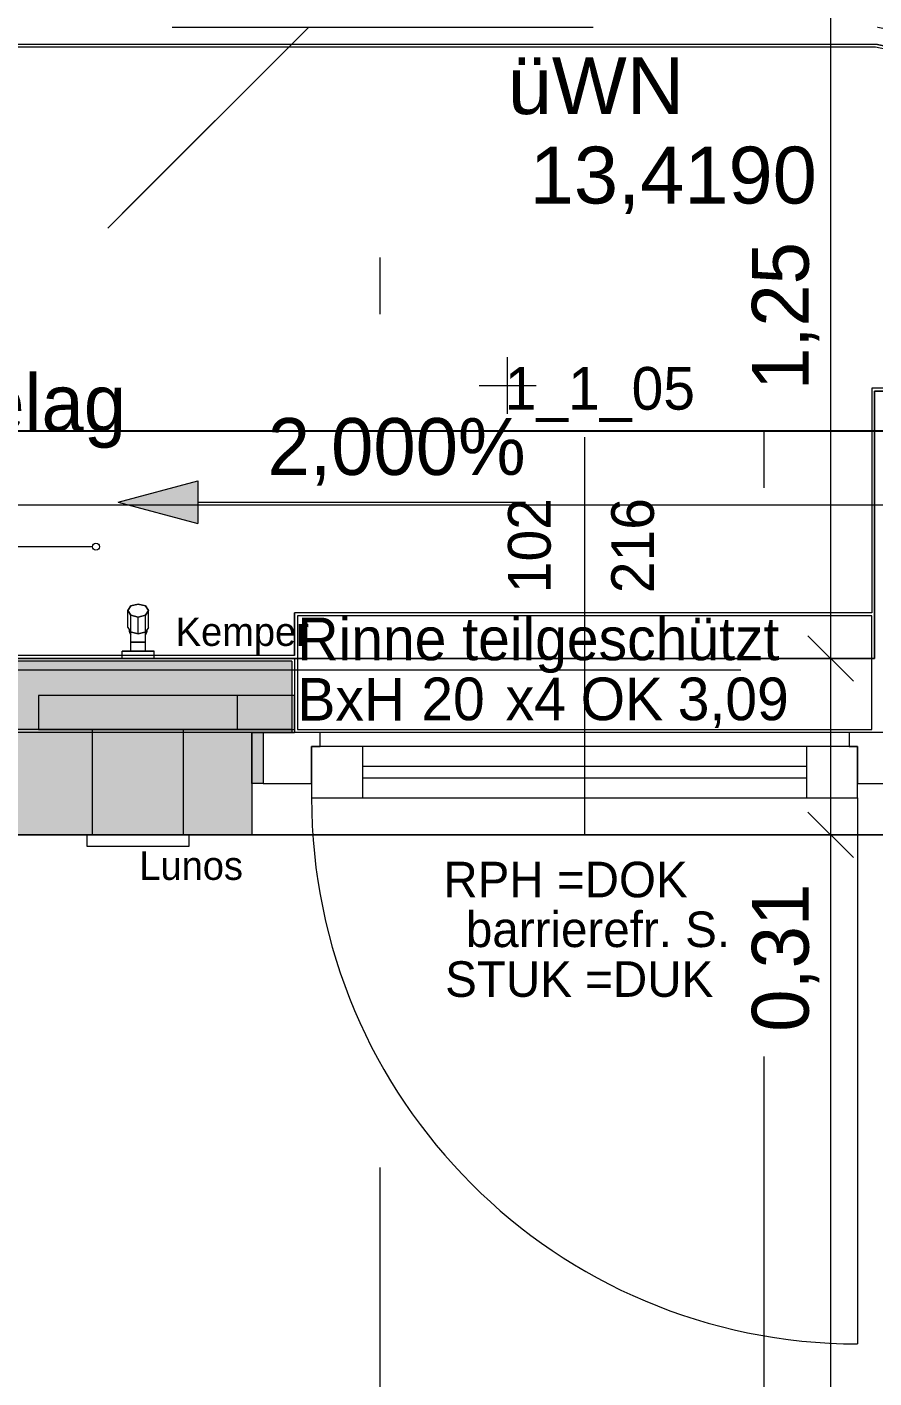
# Model space of a CAD drawing. Header units: metres. Extents: x -3 to 205, y -18 to 45.
# Drawn here: x 13.705 to 15.194, y -1.665 to 0.71 of the extents above; entities that cross this region are included whole.
import ezdxf

# ---------------------------------------------------------------- set-up
doc = ezdxf.new("R2010")
doc.units = ezdxf.units.M
doc.header["$MEASUREMENT"] = 0
doc.set_wipeout_variables(frame=1)
for name, pattern in [('Achse', [0.004, 0.002, -0.001, 0, -0.001]), ('Punkt 1_1', [0.075, 0.025, -0.05]), ('Schnittlinie', [0.006, 0.003, -0.0015, 0, -0.0015]), ('Untersicht', [0.001, 0.0005, -0.0005]), ('Wipeout_Contour', [1, 0, -1])]:
    doc.linetypes.add(name, pattern=pattern)
for name, color, linetype in [('1._1.Stock PP STG1_3_000 Achsraster', 7, 'Continuous'), ('1._1.Stock PP STG1_3_110 Wand Aussen', 7, 'Continuous'), ('1._1.Stock PP STG1_3_140 Geländer transparent', 7, 'Continuous'), ('1._1.Stock PP STG1_3_210 Decke', 7, 'Continuous'), ('1._1.Stock PP STG1_3_220 Bodenaufbau', 7, 'Continuous'), ('1._1.Stock PP STG1_3_220 Bodenaufbau - Außen_ Gefälle', 7, 'Continuous'), ('1._1.Stock PP STG1_3_221 Bodenaufbau - Abdichtung', 7, 'Continuous'), ('1._1.Stock PP STG1_3_221 Bodenaufbau - Terrassenbelag', 7, 'Continuous'), ('1._1.Stock PP STG1_3_240 Unterdämmung', 7, 'Continuous'), ('1._1.Stock PP STG1_3_250 Träger Unterzug', 7, 'Continuous'), ('1._1.Stock PP STG1_3_520 Fixeinbauten', 7, 'Continuous'), ('1._1.Stock PP STG1_3_611 Entwässerung', 7, 'Continuous'), ('1._1.Stock PP STG1_3_810 Raum', 7, 'Continuous'), ('1._1.Stock PP STG1_3_815 Raumbegrenzung', 7, 'Continuous'), ('1._1.Stock PP STG1_3_851 Marker Schnitt', 7, 'Continuous'), ('1._1.Stock PP STG1_3_910 Allgemein Lageplan Höhen', 7, 'Continuous'), ('1._1.Stock PP STG1_3_915 Allgemein Beschriftung.x', 7, 'Continuous'), ('1._1.Stock PP STG1_3_945 Einreichplan Beschriftung', 7, 'Continuous'), ('1._1.Stock PP STG1_3_950 Polierplan Bemaßung', 7, 'Continuous'), ('1._1.Stock PP STG1_3_955 Polierplan Beschriftung', 7, 'Continuous'), ('1._1.Stock PP STG1_3_Neubau_840 Baulinien', 7, 'Continuous')]:
    doc.layers.add(name, color=color, linetype=linetype)
doc.styles.add('ERSTELLTER_STIL_1', font='arial.ttf')
doc.styles.add('ERSTELLTER_STIL_2', font='')
doc.styles.get('ERSTELLTER_STIL_2').set_extended_font_data('Eurostile')
doc.linetypes.add('Grenze Grundstück', pattern='A,0,[1,415_260415_PP_VA_1_4 1 St1.Shx,S=0.00031746,R=0,X=0,Y=0],-0.04,0', length=0.04)

msp = doc.modelspace()

# ---------------------------------------------------------------- hatches: boundary and pattern name
at = {"layer": '1._1.Stock PP STG1_3_110 Wand Aussen', "linetype": 'Continuous', "lineweight": 13, "true_color": 0xff6400}
for points in [[(13.085, -0.525), (14.17, -0.525), (14.17, -0.405), (13.085, -0.405)], [(14.12, -0.62), (14.12, -0.53), (14.1, -0.53), (14.1, -0.62)]]:
    msp.add_hatch(color=30, dxfattribs=at).paths.add_polyline_path(points)
at = {"layer": '1._1.Stock PP STG1_3_110 Wand Aussen', "linetype": 'Continuous', "lineweight": 13, "true_color": 0x3f7f02}
msp.add_hatch(color=76, dxfattribs=at).paths.add_polyline_path([(12.96, -0.53), (12.96, -0.71), (14.1, -0.71), (14.1, -0.62), (14.1, -0.53)])
at = {"layer": '1._1.Stock PP STG1_3_110 Wand Aussen', "linetype": 'Continuous', "lineweight": 0, "true_color": 0x373737}
msp.add_hatch(color=250, dxfattribs=at).paths.add_polyline_path([(12.965, -0.525), (12.965, -0.53), (14.17, -0.53), (14.17, -0.525)])
at = {"layer": '1._1.Stock PP STG1_3_950 Polierplan Bemaßung', "linetype": 'Continuous', "lineweight": 13, "true_color": 0x6c6cff}
msp.add_hatch(color=171, dxfattribs=at).paths.add_polyline_path([(13.865, -0.125), (14.005, -0.1625), (14.005, -0.0875)])

# ---------------------------------------------------------------- linework, layer by layer
at = {"layer": '1._1.Stock PP STG1_3_000 Achsraster', "color": 5, "linetype": 'Achse', "lineweight": 0, "ltscale": 1000}
msp.add_line((-1.5, 0), (21, 0), dxfattribs=at)
at = {"layer": '1._1.Stock PP STG1_3_110 Wand Aussen', "color": 7, "linetype": 'Continuous', "lineweight": 13, "ltscale": 1000}
for p, q in [((14.685, -0.0109), (14.685, -0.71)), ((14.17, -0.4), (14.175, -0.4)), ((14.175, -0.4), (14.175, -0.405)), ((14.175, -0.4), (15.195, -0.4)), ((14.175, -0.4), (14.175, -0.405)), ((14.17, -0.405), (13.09, -0.405)), ((14.17, -0.405), (14.17, -0.53)), ((14.175, -0.405), (14.175, -0.525)), ((14.175, -0.405), (14.175, -0.525)), ((14.17, -0.525), (13.085, -0.525)), ((14.22, -0.53), (14.12, -0.53)), ((14.12, -0.53), (14.12, -0.62)), ((14.17, -0.53), (14.175, -0.53)), ((14.17, -0.53), (14.175, -0.53)), ((14.17, -0.53), (14.175, -0.53)), ((14.175, -0.525), (14.175, -0.53)), ((14.175, -0.525), (14.175, -0.53)), ((15.15, -0.53), (14.22, -0.53)), ((14.22, -0.555), (14.22, -0.53)), ((15.25, -0.53), (15.15, -0.53)), ((15.15, -0.53), (15.15, -0.555)), ((14.205, -0.62), (14.205, -0.555)), ((14.205, -0.555), (14.22, -0.555)), ((14.205, -0.555), (14.205, -0.645)), ((14.295, -0.555), (14.205, -0.555)), ((15.075, -0.555), (14.295, -0.555)), ((14.295, -0.645), (14.295, -0.555)), ((15.075, -0.555), (15.075, -0.645)), ((15.165, -0.555), (15.075, -0.555)), ((15.15, -0.555), (15.165, -0.555)), ((15.165, -0.555), (15.165, -0.62)), ((15.165, -0.645), (15.165, -0.555)), ((15.075, -0.59), (14.295, -0.59)), ((14.295, -0.61), (15.075, -0.61)), ((14.12, -0.62), (14.205, -0.62)), ((15.165, -0.62), (15.25, -0.62)), ((14.205, -0.645), (14.295, -0.645)), ((14.295, -0.645), (15.075, -0.645)), ((15.075, -0.645), (15.165, -0.645)), ((14.1, -0.71), (15.27, -0.71))]:
    msp.add_line(p, q, dxfattribs=at)
at = {"layer": '1._1.Stock PP STG1_3_110 Wand Aussen', "color": 8, "linetype": 'Punkt 1_1', "lineweight": 13, "ltscale": 1000}
for p, q in [((14.175, -0.4), (15.195, -0.4)), ((14.1, -0.71), (15.27, -0.71))]:
    msp.add_line(p, q, dxfattribs=at)
at = {"layer": '1._1.Stock PP STG1_3_110 Wand Aussen', "color": 7, "linetype": 'Continuous', "lineweight": 18, "ltscale": 1000}
for p, q in [((14.1, -0.53), (12.965, -0.53)), ((14.1, -0.53), (14.17, -0.53)), ((14.1, -0.53), (14.1, -0.62)), ((14.1, -0.53), (14.1, -0.62)), ((14.1, -0.53), (14.1, -0.62)), ((14.1, -0.53), (14.17, -0.53)), ((14.1, -0.53), (14.17, -0.53)), ((14.1, -0.62), (14.1, -0.71)), ((14.1, -0.62), (14.1, -0.71))]:
    msp.add_line(p, q, dxfattribs=at)
at = {"layer": '1._1.Stock PP STG1_3_110 Wand Aussen', "color": 8, "linetype": 'Continuous', "lineweight": 0, "ltscale": 1000}
msp.add_line((15.165, -0.645), (15.165, -1.605), dxfattribs=at)
at = {"layer": '1._1.Stock PP STG1_3_110 Wand Aussen', "color": 7, "linetype": 'Continuous', "lineweight": 13, "ltscale": 1000, "flags": 128}
msp.add_lwpolyline([(14.17, -0.4), (13.09, -0.4)], dxfattribs=at)
msp.add_lwpolyline([(14.12, -0.62), (14.1, -0.62), (14.1, -0.53), (14.12, -0.53)], close=True, dxfattribs=at)
at = {"layer": '1._1.Stock PP STG1_3_110 Wand Aussen', "color": 7, "linetype": 'Continuous', "lineweight": 18, "ltscale": 1000, "flags": 128}
msp.add_lwpolyline([(12.96, -0.71), (14.1, -0.71)], dxfattribs=at)
at = {"layer": '1._1.Stock PP STG1_3_110 Wand Aussen', "color": 8, "linetype": 'Continuous', "lineweight": 0, "ltscale": 1000}
msp.add_arc((15.165, -0.645), 0.96, 180, 270, dxfattribs=at)
at = {"layer": '1._1.Stock PP STG1_3_110 Wand Aussen', "color": 7, "linetype": 'Continuous', "lineweight": 13, "ltscale": 1000}
for p in [(14.175, -0.4), (14.1, -0.71)]:
    msp.add_point(p, dxfattribs=at)
at = {"layer": '1._1.Stock PP STG1_3_210 Decke', "color": 7, "linetype": 'Continuous', "lineweight": 13, "ltscale": 1000, "true_color": 0xf4f4f4, "flags": 128}
msp.add_lwpolyline([(12.96, -0.13), (13.04, -0.13), (13.04, 0.71), (15.2005, 0.71)], dxfattribs=at)
msp.add_lwpolyline([(12.96, -0.13), (15.225, -0.13), (15.325, -0.13), (15.325, -0.71), (12.96, -0.71)], close=True, dxfattribs=at)
at = {"layer": '1._1.Stock PP STG1_3_210 Decke', "color": 7, "linetype": 'Continuous', "lineweight": 18, "ltscale": 1000, "flags": 128}
msp.add_lwpolyline([(15.325, -0.71), (12.96, -0.71)], dxfattribs=at)
msp.add_lwpolyline([(15.325, -0.71), (12.96, -0.71)], dxfattribs=at)
msp.add_lwpolyline([(15.325, -0.71), (12.96, -0.71)], dxfattribs=at)
at = {"layer": '1._1.Stock PP STG1_3_220 Bodenaufbau', "color": 7, "linetype": 'Continuous', "lineweight": 13, "ltscale": 1000, "true_color": 0xf4f4f4, "flags": 128}
msp.add_lwpolyline([(3.445, -0.31), (0.3111, -0.31), (0.3639, -14.69), (5.685, -14.69), (5.685, -15.66), (13.295, -15.66), (13.295, -14.69), (18.6261, -14.69), (18.674, -0.31), (15.505, -0.31), (15.505, -0.71), (12.78, -0.71), (12.78, -0.13), (6.2, -0.13), (6.2, -0.71), (3.445, -0.71)], close=True, dxfattribs=at)
at = {"layer": '1._1.Stock PP STG1_3_220 Bodenaufbau - Außen_ Gefälle', "color": 7, "linetype": 'Continuous', "lineweight": 13, "ltscale": 1000, "true_color": 0xf4f4f4, "flags": 128}
msp.add_lwpolyline([(15.1974, 0.68), (15.86, 0.539), (15.86, 0.07), (15.195, 0.07), (15.195, -0.4), (13.09, -0.4), (13.09, 0.68)], close=True, dxfattribs=at)
at = {"layer": '1._1.Stock PP STG1_3_221 Bodenaufbau - Abdichtung', "color": 171, "linetype": 'Untersicht', "lineweight": 13, "ltscale": 1000, "true_color": 0x6c6cff, "flags": 128}
msp.add_lwpolyline([(15.325, -0.53), (13.37, -0.53)], dxfattribs=at)
at = {"layer": '1._1.Stock PP STG1_3_221 Bodenaufbau - Terrassenbelag', "color": 7, "linetype": 'Continuous', "lineweight": 18, "ltscale": 1000, "flags": 128}
for points in [[(15.19, 0.075), (15.19, -0.32)], [(15.855, 0.075), (15.19, 0.075)], [(14.175, -0.32), (14.175, -0.395)], [(15.19, -0.32), (14.175, -0.32)], [(14.1752, -0.395), (14.1752, -0.32)], [(14.175, -0.395), (13.095, -0.395)]]:
    msp.add_lwpolyline(points, dxfattribs=at)
at = {"layer": '1._1.Stock PP STG1_3_240 Unterdämmung', "color": 30, "linetype": 'Continuous', "lineweight": 13, "ltscale": 1000, "true_color": 0xff6400, "flags": 128}
msp.add_lwpolyline([(11.09, -0.13), (12.96, -0.13), (15.195, -0.13), (15.195, 0.07), (15.98, 0.07), (15.98, 0.6362), (15.21, 0.8), (11.09, 0.8)], dxfattribs=at)
at = {"layer": '1._1.Stock PP STG1_3_250 Träger Unterzug', "color": 7, "linetype": 'Achse', "lineweight": 13, "ltscale": 1000}
msp.add_line((12.96, -0.42), (18.8546, -0.42), dxfattribs=at)
at = {"layer": '1._1.Stock PP STG1_3_250 Träger Unterzug', "color": 7, "linetype": 'Untersicht', "lineweight": 13, "ltscale": 1000, "flags": 128}
for points in [[(12.96, -0.13), (18.8546, -0.13)], [(12.96, -0.71), (18.8546, -0.71)]]:
    msp.add_lwpolyline(points, dxfattribs=at)
at = {"layer": '1._1.Stock PP STG1_3_520 Fixeinbauten', "color": 7, "linetype": 'Continuous', "lineweight": 13, "ltscale": 1000}
for p, q in [((13.8873, -0.3077), (13.882, -0.3158)), ((13.9, -0.3044), (13.8873, -0.3077)), ((13.9127, -0.3077), (13.9, -0.3044)), ((13.918, -0.3158), (13.9127, -0.3077)), ((13.882, -0.3456), (13.882, -0.3158)), ((13.882, -0.3158), (13.8873, -0.3239)), ((13.8873, -0.3536), (13.8873, -0.3239)), ((13.8873, -0.3239), (13.9, -0.3272)), ((13.9, -0.3272), (13.9127, -0.3239)), ((13.9, -0.357), (13.9, -0.3272)), ((13.9127, -0.3239), (13.918, -0.3158)), ((13.9127, -0.3536), (13.9127, -0.3239)), ((13.918, -0.3456), (13.918, -0.3158)), ((13.882, -0.3456), (13.887, -0.3532)), ((13.885, -0.3521), (13.885, -0.3502)), ((13.8855, -0.3547), (13.885, -0.3521)), ((13.8864, -0.3572), (13.8855, -0.3547)), ((13.887, -0.3532), (13.887, -0.3539)), ((13.887, -0.3532), (13.8873, -0.3536)), ((13.887, -0.3714), (13.887, -0.3539)), ((13.8884, -0.3539), (13.887, -0.3539)), ((13.8873, -0.3536), (13.8884, -0.3539)), ((13.8884, -0.3539), (13.9, -0.357)), ((13.9, -0.357), (13.9116, -0.3539)), ((13.9116, -0.3539), (13.9127, -0.3536)), ((13.9116, -0.3539), (13.913, -0.3539)), ((13.918, -0.3456), (13.913, -0.3532)), ((13.913, -0.3532), (13.913, -0.3539)), ((13.913, -0.3539), (13.913, -0.3532)), ((13.913, -0.3714), (13.913, -0.3539)), ((13.9145, -0.3547), (13.9136, -0.3572)), ((13.915, -0.3521), (13.9145, -0.3547)), ((13.915, -0.3502), (13.915, -0.3521)), ((13.887, -0.3583), (13.8864, -0.3572)), ((13.913, -0.3714), (13.887, -0.3714)), ((13.887, -0.387), (13.887, -0.3714)), ((13.9136, -0.3572), (13.913, -0.3583)), ((13.913, -0.387), (13.913, -0.3714)), ((13.872, -0.387), (13.928, -0.387)), ((13.872, -0.4), (13.872, -0.387)), ((13.872, -0.4), (13.928, -0.4)), ((13.928, -0.4), (13.928, -0.387))]:
    msp.add_line(p, q, dxfattribs=at)
at = {"layer": '1._1.Stock PP STG1_3_520 Fixeinbauten', "color": 7, "linetype": 'Continuous', "lineweight": 13, "ltscale": 1000, "flags": 128}
for points in [[(13.882, -0.3158), (13.8873, -0.3077)], [(13.8873, -0.3077), (13.9, -0.3044)], [(13.9, -0.3044), (13.9127, -0.3077)], [(13.9127, -0.3077), (13.918, -0.3158)], [(13.882, -0.3456), (13.882, -0.3158)], [(13.8873, -0.3239), (13.882, -0.3158)], [(13.8873, -0.3536), (13.8873, -0.3239)], [(13.9, -0.3272), (13.8873, -0.3239)], [(13.9127, -0.3239), (13.9, -0.3272)], [(13.9, -0.357), (13.9, -0.3272)], [(13.918, -0.3158), (13.9127, -0.3239)], [(13.9127, -0.3536), (13.9127, -0.3239)], [(13.918, -0.3456), (13.918, -0.3158)], [(13.882, -0.3456), (13.887, -0.3532), (13.887, -0.3539)], [(13.885, -0.3502), (13.885, -0.3521), (13.8855, -0.3547), (13.8864, -0.3572), (13.887, -0.3583)], [(13.887, -0.3714), (13.887, -0.3539)], [(13.8884, -0.3539), (13.887, -0.3539)], [(13.9, -0.357), (13.8884, -0.3539), (13.8873, -0.3536)], [(13.9127, -0.3536), (13.9116, -0.3539), (13.9, -0.357)], [(13.9116, -0.3539), (13.913, -0.3539)], [(13.918, -0.3456), (13.913, -0.3532), (13.913, -0.3539)], [(13.913, -0.3583), (13.9136, -0.3572), (13.9145, -0.3547), (13.915, -0.3521), (13.915, -0.3502)], [(13.913, -0.3714), (13.913, -0.3539)], [(13.887, -0.387), (13.887, -0.3714)], [(13.887, -0.3714), (13.913, -0.3714)], [(13.913, -0.387), (13.913, -0.3714)], [(13.928, -0.387), (13.9271, -0.387), (13.9255, -0.387), (13.923, -0.387), (13.9199, -0.387), (13.9161, -0.387), (13.9119, -0.387), (13.9073, -0.387), (13.9024, -0.387), (13.9, -0.387), (13.8976, -0.387), (13.8927, -0.387), (13.8881, -0.387), (13.8839, -0.387), (13.8801, -0.387), (13.877, -0.387), (13.8745, -0.387), (13.8729, -0.387), (13.872, -0.387)], [(13.872, -0.4), (13.872, -0.387)], [(13.928, -0.4), (13.9271, -0.4), (13.9255, -0.4), (13.923, -0.4), (13.9199, -0.4), (13.9161, -0.4), (13.9119, -0.4), (13.9073, -0.4), (13.9024, -0.4), (13.9, -0.4), (13.8976, -0.4), (13.8927, -0.4), (13.8881, -0.4), (13.8839, -0.4), (13.8801, -0.4), (13.877, -0.4), (13.8745, -0.4), (13.8729, -0.4), (13.872, -0.4)], [(13.928, -0.4), (13.928, -0.387)]]:
    msp.add_lwpolyline(points, dxfattribs=at)
at = {"layer": '1._1.Stock PP STG1_3_520 Fixeinbauten', "color": 8, "linetype": 'Untersicht', "lineweight": 0, "ltscale": 1000, "flags": 128}
for points in [[(14.075, -0.465), (13.725, -0.465)], [(13.725, -0.465), (13.725, -0.525)], [(14.075, -0.525), (14.075, -0.465)], [(14.175, -0.465), (14.075, -0.465)], [(14.175, -0.525), (14.175, -0.465)], [(13.725, -0.525), (14.075, -0.525)], [(13.82, -0.71), (13.82, -0.525)], [(13.98, -0.71), (13.98, -0.525)], [(14.075, -0.525), (14.175, -0.525)], [(13.99, -0.71), (13.81, -0.71)], [(13.81, -0.71), (13.81, -0.73)], [(13.99, -0.73), (13.99, -0.71)], [(13.81, -0.73), (13.99, -0.73)]]:
    msp.add_lwpolyline(points, dxfattribs=at)
at = {"layer": '1._1.Stock PP STG1_3_611 Entwässerung', "color": 7, "linetype": 'Continuous', "lineweight": 13, "ltscale": 1000, "flags": 128}
msp.add_lwpolyline([(14.18, -0.525), (15.19, -0.525), (15.19, -0.325), (14.18, -0.325)], close=True, dxfattribs=at)
at = {"layer": '1._1.Stock PP STG1_3_815 Raumbegrenzung', "color": 254, "linetype": 'Continuous', "lineweight": 13, "ltscale": 1000, "flags": 128}
msp.add_lwpolyline([(13.09, -0.4), (15.195, -0.4), (15.195, 0.07), (15.86, 0.07), (15.86, 0.539), (15.1974, 0.68), (13.09, 0.68)], close=True, dxfattribs=at)
at = {"layer": '1._1.Stock PP STG1_3_851 Marker Schnitt', "color": 7, "linetype": 'Schnittlinie', "lineweight": 13, "ltscale": 1000}
msp.add_line((14.325, 4.805), (14.325, -18), dxfattribs=at)
at = {"layer": '1._1.Stock PP STG1_3_910 Allgemein Lageplan Höhen', "color": 7, "linetype": 'Continuous', "lineweight": 13, "ltscale": 1000}
for p, q in [((14.5497, 0.0298), (14.5497, 0.1298)), ((14.4997, 0.0798), (14.5997, 0.0798))]:
    msp.add_line(p, q, dxfattribs=at)
at = {"layer": '1._1.Stock PP STG1_3_945 Einreichplan Beschriftung', "color": 7, "linetype": 'Continuous', "lineweight": 13, "ltscale": 1000}
msp.add_line((13.8197, -0.2035), (11.6385, -0.2035), dxfattribs=at)
msp.add_circle((13.8259, -0.2035), 0.00625, dxfattribs=at)
at = {"layer": '1._1.Stock PP STG1_3_950 Polierplan Bemaßung', "color": 171, "linetype": 'Continuous', "lineweight": 13, "ltscale": 1000, "true_color": 0x6c6cff}
for p, q in [((13.865, -0.125), (14.005, -0.0875)), ((14.005, -0.0875), (14.005, -0.1625)), ((13.865, -0.125), (14.005, -0.1625)), ((14.005, -0.125), (14.065, -0.125)), ((14.065, -0.125), (14.5813, -0.125))]:
    msp.add_line(p, q, dxfattribs=at)
at = {"layer": '1._1.Stock PP STG1_3_950 Polierplan Bemaßung', "color": 6, "linetype": 'Continuous', "lineweight": 13, "ltscale": 1000, "true_color": 0xfb02fe}
for p, q in [((15.0777, -0.36), (15.1577, -0.44)), ((15.1927, -0.4), (15.0427, -0.4)), ((15.1177, -0.71), (15.1177, -0.4)), ((15.0777, -0.67), (15.1577, -0.75)), ((15.1927, -0.71), (15.0427, -0.71)), ((15.1177, -3.845), (15.1177, -0.71))]:
    msp.add_line(p, q, dxfattribs=at)
at = {"layer": '1._1.Stock PP STG1_3_Neubau_840 Baulinien', "color": 1, "linetype": 'Continuous', "lineweight": 25, "ltscale": 1000, "true_color": 0xfb0106, "flags": 128}
msp.add_lwpolyline([(-3.0225, 0.0171), (0, 0), (18.985, 0), (23.9775, -0.0042)], dxfattribs=at)
at = {"layer": '1._1.Stock PP STG1_3_Neubau_840 Baulinien', "color": 76, "linetype": 'Grenze Grundstück', "lineweight": 13, "ltscale": 1000, "true_color": 0x3f7f02, "flags": 128}
msp.add_lwpolyline([(0.0591, -18), (0.0564, -12.2031), (0, -0.0002), (18.985, -0.0012), (18.958, -11.4452), (18.914, -18)], dxfattribs=at)

# ---------------------------------------------------------------- texts
at = {"layer": '1._1.Stock PP STG1_3_110 Wand Aussen', "color": 7, "linetype": 'Continuous', "lineweight": 13, "attachment_point": 9, "style": 'ERSTELLTER_STIL_2'}
for s, insert, char_height in [('\\A1;{\\pqr;\\pt0;\\fEurostile|b0|i0|c0|p0;\\W1.000000;1_1_05}', (14.8792, 0.0157), 0.075), ('\\A1;{\\pqr;\\pt0;\\fEurostile|b0|i0|c0|p0;\\W1.000000;RPH =DOK}', (14.8662, -0.8208), 0.0625), ('\\A1;{\\pqr;\\pt0;\\fEurostile|b0|i0|c0|p0;\\W1.000000;barrierefr. S. }', (14.9408, -0.9083), 0.0625), ('\\A1;{\\pqr;\\pt0;\\fEurostile|b0|i0|c0|p0;\\W1.000000;STUK =DUK}', (14.9112, -0.9958), 0.0625)]:
    msp.add_mtext(s, dxfattribs=dict(at, insert=insert, char_height=char_height))
at = {"layer": '1._1.Stock PP STG1_3_110 Wand Aussen', "color": 7, "linetype": 'Continuous', "lineweight": 13, "char_height": 0.075, "attachment_point": 9, "rotation": 90, "style": 'ERSTELLTER_STIL_2'}
for s, insert in [('\\A1;{\\pqr;\\pt0;\\fEurostile|b0|i0|c0|p0;\\W1.000000;102}', (14.6264, -0.118)), ('\\A1;{\\pqr;\\pt0;\\fEurostile|b0|i0|c0|p0;\\W1.000000;216}', (14.808, -0.118))]:
    msp.add_mtext(s, dxfattribs=dict(at, insert=insert))
at = {"layer": '1._1.Stock PP STG1_3_810 Raum', "color": 7, "linetype": 'Continuous', "lineweight": 13, "insert": (13.1353, 0.0994), "char_height": 0.1, "attachment_point": 1, "style": 'ERSTELLTER_STIL_2'}
msp.add_mtext('\\A1;{\\pql;\\pt0;\\fEurostile|b0|i0|c0|p0;\\W1.000000;Plattenbelag}', dxfattribs=at)
at = {"layer": '1._1.Stock PP STG1_3_910 Allgemein Lageplan Höhen', "color": 7, "linetype": 'Continuous', "lineweight": 13, "char_height": 0.1, "attachment_point": 1, "style": 'ERSTELLTER_STIL_1'}
for s, insert in [('\\A1;{\\pql;\\fArial|b0|i0|c0|p0;\\W1.000000;üWN}', (14.5497, 0.657)), ('\\A1;{\\pql;\\fArial|b0|i0|c0|p0;\\W1.000000; 13,4190}', (14.5497, 0.4998))]:
    msp.add_mtext(s, dxfattribs=dict(at, insert=insert))
at = {"layer": '1._1.Stock PP STG1_3_915 Allgemein Beschriftung.x', "color": 250, "linetype": 'Continuous', "lineweight": 13, "true_color": 0x3f3f3f, "char_height": 0.05, "style": 'ERSTELLTER_STIL_2'}
for s, insert, attachment_point in [('\\A1;{\\pqc;\\fEurostile|b0|i0|c0|p0;\\W1.000000;Kemper}', (14.0831, -0.3931), 8), ('\\A1;{\\pqc;\\fEurostile|b0|i0|c0|p0;\\W1.000000;Lunos}', (13.9932, -0.7393), 2)]:
    msp.add_mtext(s, dxfattribs=dict(at, insert=insert, attachment_point=attachment_point))
at = {"layer": '1._1.Stock PP STG1_3_950 Polierplan Bemaßung', "color": 6, "linetype": 'Continuous', "lineweight": 13, "true_color": 0xfb02fe, "char_height": 0.1, "width": 0.306373, "attachment_point": 7, "rotation": 90, "style": 'ERSTELLTER_STIL_2'}
for s, insert in [('\\A1;{\\pql;\\fEurostile|b0|i0|c0|p0;\\W1.000000;1,25}', (15.0977, 0.0718)), ('\\A1;{\\pql;\\fEurostile|b0|i0|c0|p0;\\W1.000000;0,31}', (15.0977, -1.0564))]:
    msp.add_mtext(s, dxfattribs=dict(at, insert=insert))
at = {"layer": '1._1.Stock PP STG1_3_950 Polierplan Bemaßung', "color": 171, "linetype": 'Continuous', "lineweight": 13, "true_color": 0x6c6cff, "insert": (14.5813, -0.096), "char_height": 0.1, "attachment_point": 9, "style": 'ERSTELLTER_STIL_2'}
msp.add_mtext('\\A1;{\\pqr;\\fEurostile|b0|i0|c0|p0;\\W1.000000;2,000\\fEurostile|b0|i0|c0|p0;\\W1.000000;%}', dxfattribs=at)
at = {"layer": '1._1.Stock PP STG1_3_955 Polierplan Beschriftung', "color": 7, "linetype": 'Continuous', "lineweight": 13, "char_height": 0.075, "attachment_point": 1, "style": 'ERSTELLTER_STIL_2'}
for s, insert in [('\\A1;{\\pql;\\fEurostile|b0|i0|c0|p0;\\W1.000000;Rinne teilgeschützt\\fEurostile|b0|i0|c0|p0;\\W1.000000;  }', (14.18, -0.3281)), ('\\A1;{\\pql;\\pt0,1;\\fEurostile|b0|i0|c0|p0;\\W1.000000;BxH }', (14.18, -0.4343)), ('\\A1;{\\pql;\\pt0,1;\\fEurostile|b0|i0|c0|p0;\\W1.000000;20\\fEurostile|b0|i0|c0|p0;\\W1.000000;\\A1{\\H.66x;\\S^  ;}\\fEurostile|b0|i0|c0|p0;\\W1.000000;\\fEurostile|b0|i0|c0|p0;\\W1.000000;\\A1{\\H.66x;\\S^  ;}\\fEurostile|b0|i0|c0|p0;\\W1.000000;x\\fEurostile|b0|i0|c0|p0;\\W1.000000;\\fEurostile|b0|i0|c0|p0;\\W1.000000;\\fEurostile|b0|i0|c0|p0;\\W1.000000;\\fEurostile|b0|i0|c0|p0;\\W1.000000;\\fEurostile|b0|i0|c0|p0;\\W1.000000;4\\fEurostile|b0|i0|c0|p0;\\W1.000000;\\A1{\\H.66x;\\S^  ;}\\fEurostile|b0|i0|c0|p0;\\W1.000000;\\fEurostile|b0|i0|c0|p0;\\W1.000000;\\A1{\\H.66x;\\S^  ;}\\fEurostile|b0|i0|c0|p0;\\W1.000000;\\fEurostile|b0|i0|c0|p0;\\W1.000000;\\fEurostile|b0|i0|c0|p0;\\W1.000000;\\fEurostile|b0|i0|c0|p0;\\W1.000000;\\fEurostile|b0|i0|c0|p0;\\W1.000000;\\fEurostile|b0|i0|c0|p0;\\W1.000000;\\fEurostile|b0|i0|c0|p0;\\W1.000000;\\A1{\\H.66x;\\S^  ;}\\fEurostile|b0|i0|c0|p0;\\W1.000000;\\fEurostile|b0|i0|c0|p0;\\W1.000000;\\A1{\\H.66x;\\S^  ;}\\fEurostile|b0|i0|c0|p0;\\W1.000000;\\fEurostile|b0|i0|c0|p0;\\W1.000000;\\fEurostile|b0|i0|c0|p0;\\W1.000000;\\fEurostile|b0|i0|c0|p0;\\W1.000000;\\fEurostile|b0|i0|c0|p0;\\W1.000000;\\fEurostile|b0|i0|c0|p0;\\W1.000000;\\fEurostile|b0|i0|c0|p0;\\W1.000000;\\A1{\\H.66x;\\S^  ;}\\fEurostile|b0|i0|c0|p0;\\W1.000000;\\fEurostile|b0|i0|c0|p0;\\W1.000000;\\A1{\\H.66x;\\S^  ;}\\fEurostile|b0|i0|c0|p0;\\W1.000000;\\fEurostile|b0|i0|c0|p0;\\W1.000000;\\fEurostile|b0|i0|c0|p0;\\W1.000000;\\fEurostile|b0|i0|c0|p0;\\W1.000000;\\fEurostile|b0|i0|c0|p0;\\W1.000000;\\fEurostile|b0|i0|c0|p0;\\W1.000000;\\fEurostile|b0|i0|c0|p0;\\W1.000000;\\A1{\\H.66x;\\S^  ;}\\fEurostile|b0|i0|c0|p0;\\W1.000000;\\fEurostile|b0|i0|c0|p0;\\W1.000000;\\A1{\\H.66x;\\S^  ;}\\fEurostile|b0|i0|c0|p0;\\W1.000000;\\fEurostile|b0|i0|c0|p0;\\W1.000000;\\fEurostile|b0|i0|c0|p0;\\W1.000000;\\fEurostile|b0|i0|c0|p0;\\W1.000000;\\fEurostile|b0|i0|c0|p0;\\W1.000000;\\fEurostile|b0|i0|c0|p0;\\W1.000000;\\fEurostile|b0|i0|c0|p0;\\W1.000000;\\A1{\\H.66x;\\S^  ;}\\fEurostile|b0|i0|c0|p0;\\W1.000000;}', (14.3979, -0.4336)), ('\\A1;{\\pql;\\pt0,1;\\fEurostile|b0|i0|c0|p0;\\W1.000000; OK }', (14.6503, -0.4336)), ('\\A1;{\\pql;\\pt0,1;\\fEurostile|b0|i0|c0|p0;\\W1.000000;3,09\\fEurostile|b0|i0|c0|p0;\\W1.000000;\\A1{\\H.66x;\\S^  ;}\\fEurostile|b0|i0|c0|p0;\\W1.000000;\\fEurostile|b0|i0|c0|p0;\\W1.000000;\\A1{\\H.66x;\\S^  ;}\\fEurostile|b0|i0|c0|p0;\\W1.000000;\\fEurostile|b0|i0|c0|p0;\\W1.000000;\\fEurostile|b0|i0|c0|p0;\\W1.000000;\\fEurostile|b0|i0|c0|p0;\\W1.000000;\\fEurostile|b0|i0|c0|p0;\\W1.000000;\\fEurostile|b0|i0|c0|p0;\\W1.000000;\\fEurostile|b0|i0|c0|p0;\\W1.000000;\\A1{\\H.66x;\\S^  ;}\\fEurostile|b0|i0|c0|p0;\\W1.000000;\\fEurostile|b0|i0|c0|p0;\\W1.000000;\\A1{\\H.66x;\\S^  ;}\\fEurostile|b0|i0|c0|p0;\\W1.000000;\\fEurostile|b0|i0|c0|p0;\\W1.000000;\\fEurostile|b0|i0|c0|p0;\\W1.000000;\\fEurostile|b0|i0|c0|p0;\\W1.000000;\\fEurostile|b0|i0|c0|p0;\\W1.000000;\\fEurostile|b0|i0|c0|p0;\\W1.000000;\\fEurostile|b0|i0|c0|p0;\\W1.000000;\\A1{\\H.66x;\\S^  ;}\\fEurostile|b0|i0|c0|p0;\\W1.000000;\\fEurostile|b0|i0|c0|p0;\\W1.000000;\\A1{\\H.66x;\\S^  ;}\\fEurostile|b0|i0|c0|p0;\\W1.000000;\\fEurostile|b0|i0|c0|p0;\\W1.000000;\\fEurostile|b0|i0|c0|p0;\\W1.000000;\\fEurostile|b0|i0|c0|p0;\\W1.000000;\\fEurostile|b0|i0|c0|p0;\\W1.000000;\\fEurostile|b0|i0|c0|p0;\\W1.000000;\\fEurostile|b0|i0|c0|p0;\\W1.000000;\\A1{\\H.66x;\\S^  ;}\\fEurostile|b0|i0|c0|p0;\\W1.000000;\\fEurostile|b0|i0|c0|p0;\\W1.000000;\\fEurostile|b0|i0|c0|p0;\\W1.000000;\\fEurostile|b0|i0|c0|p0;\\W1.000000;\\fEurostile|b0|i0|c0|p0;\\W1.000000;\\fEurostile|b0|i0|c0|p0;\\W1.000000;\\fEurostile|b0|i0|c0|p0;\\W1.000000;\\fEurostile|b0|i0|c0|p0;\\W1.000000;\\fEurostile|b0|i0|c0|p0;\\W1.000000;\\fEurostile|b0|i0|c0|p0;\\W1.000000;\\fEurostile|b0|i0|c0|p0;\\W1.000000;\\fEurostile|b0|i0|c0|p0;\\W1.000000;\\fEurostile|b0|i0|c0|p0;\\W1.000000;\\fEurostile|b0|i0|c0|p0;\\W1.000000;\\fEurostile|b0|i0|c0|p0;\\W1.000000;\\fEurostile|b0|i0|c0|p0;\\W1.000000;\\fEurostile|b0|i0|c0|p0;\\W1.000000;\\fEurostile|b0|i0|c0|p0;\\W1.000000;\\fEurostile|b0|i0|c0|p0;\\W1.000000;}', (14.8488, -0.4336))]:
    msp.add_mtext(s, dxfattribs=dict(at, insert=insert))

# ---------------------------------------------------------------- next in the draw order: wipeouts: each hides what was drawn before it
at = {"color": 254, "linetype": 'Wipeout_Contour', "lineweight": 0, "ltscale": 44.66681}
msp.add_wipeout([(15.21, 0.8), (14.6334, 0.8), (15.1974, 0.68)], dxfattribs=at).dxf.layer = '1._1.Stock PP STG1_3_140 Geländer transparent'

# ---------------------------------------------------------------- next in the draw order: wipeouts: each hides what was drawn before it
at = {"color": 254, "linetype": 'Wipeout_Contour', "lineweight": 0, "ltscale": 56.470311}
msp.add_wipeout([(14.6334, 0.8), (13.13, 0.8), (13.13, 0.68), (15.1974, 0.68)], dxfattribs=at).dxf.layer = '1._1.Stock PP STG1_3_140 Geländer transparent'

# ---------------------------------------------------------------- next in the draw order: linework, layer by layer
at = {"layer": '1._1.Stock PP STG1_3_000 Achsraster', "color": 5, "linetype": 'Achse', "lineweight": 0, "ltscale": 1000}
msp.add_line((15, 3), (15, -18), dxfattribs=at)
at = {"layer": '1._1.Stock PP STG1_3_140 Geländer transparent', "color": 7, "linetype": 'Continuous', "lineweight": 18, "ltscale": 1000, "flags": 128}
msp.add_lwpolyline([(13.13, 0.68), (15.1974, 0.68)], dxfattribs=at)
at = {"layer": '1._1.Stock PP STG1_3_221 Bodenaufbau - Abdichtung', "color": 171, "linetype": 'Untersicht', "lineweight": 13, "ltscale": 1000, "true_color": 0x6c6cff, "flags": 128}
for points in [[(12.96, 0.71), (14.2, 0.71)], [(13.165, -0.325), (14.2, 0.71)], [(14.2, 0.71), (13.165, -0.325)], [(14.2, 0.71), (15.2005, 0.71), (15.89, 0.5633)]]:
    msp.add_lwpolyline(points, dxfattribs=at)
at = {"layer": '1._1.Stock PP STG1_3_221 Bodenaufbau - Terrassenbelag', "color": 7, "linetype": 'Continuous', "lineweight": 18, "ltscale": 1000, "flags": 128}
msp.add_lwpolyline([(13.095, 0.675), (15.1968, 0.675), (15.855, 0.535)], dxfattribs=at)
at = {"layer": '1._1.Stock PP STG1_3_950 Polierplan Bemaßung', "color": 6, "linetype": 'Continuous', "lineweight": 13, "ltscale": 1000, "true_color": 0xfb02fe}
msp.add_line((15.1177, -0.4), (15.1177, 0.85), dxfattribs=at)

doc.saveas('drawing.dxf')
